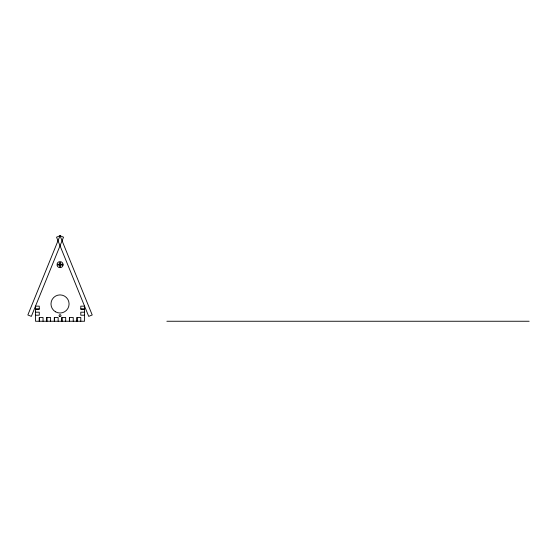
<?xml version="1.0" encoding="UTF-8"?>
<svg xmlns="http://www.w3.org/2000/svg" width="557" height="557" viewBox="0 0 557 557"><rect width="100%" height="100%" fill="white"/><g stroke="black" fill="none" stroke-linecap="round" stroke-linejoin="round"><path stroke-width="0.84" d="M35.502 309.024L39.275 309.024M80.786 309.024L84.56 309.024M35.502 309.17L39.275 309.17L39.275 306.155L35.502 306.155L35.502 321.25L84.56 321.25L84.56 306.155L80.786 306.155L80.786 309.17L84.56 309.17M35.502 312.192L39.275 312.192L39.275 315.213L35.502 315.213M84.56 312.192L80.786 312.192L80.786 315.213L84.56 315.213M166.863 321.25L529.15 321.25M80.786 321.25L80.786 317.476L76.936 317.476L76.936 321.25M77.089 317.476L77.089 321.25M73.239 321.25L73.239 317.476L69.388 317.476L69.388 321.25M69.541 317.476L69.541 321.25M65.691 321.25L65.691 317.476L61.841 317.476L61.841 321.25M61.994 317.476L61.994 321.25M58.144 321.25L58.144 317.476L54.294 317.476L54.294 321.25M54.447 317.476L54.447 321.25M50.596 321.25L50.596 317.476L46.746 317.476L46.746 321.25M46.899 317.476L46.899 321.25M43.049 321.25L43.049 317.476L39.275 317.476L39.275 321.25M39.352 317.476L39.352 321.25M60.031 235.75L27.85 314.963L31.345 316.383L63.526 237.171L60.031 235.75L56.536 237.171L88.716 316.383L92.211 314.963L60.038 235.75M59.641 264.248L57.037 264.248A3.022 3.022 0 0 1 59.641 261.651L59.641 264.248M63.025 264.248L60.428 264.248L60.428 261.651A3.022 3.022 0 0 1 63.025 264.248M59.641 265.035L57.037 265.035A3.022 3.022 0 0 0 59.641 267.632L59.641 265.035M63.025 265.035L60.428 265.035L60.428 267.632A3.022 3.022 0 0 0 63.025 265.035M59.557 316.432A0.947 0.947 0 0 0 60.978 315.617A0.947 0.947 0 0 0 59.557 314.802A0.947 0.947 0 0 0 59.557 316.432M55.505 311.802A9.058 9.058 0 0 0 69.089 303.955A9.058 9.058 0 0 0 55.505 296.115A9.058 9.058 0 0 0 55.505 311.802"/></g></svg>
